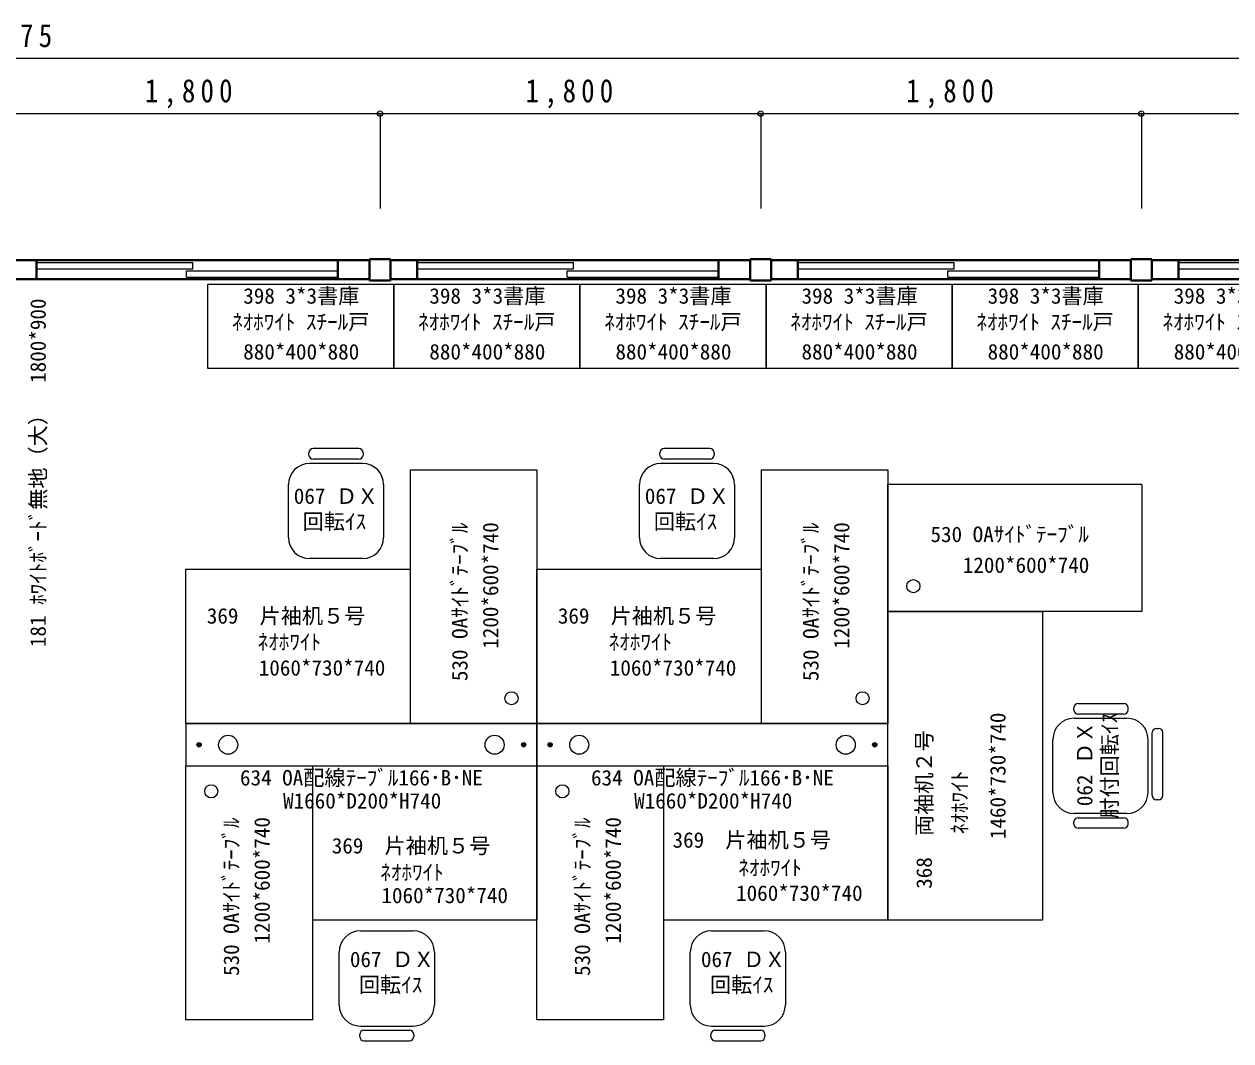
# Model space of a CAD drawing. Units: millimetres at full size, sheet at 1:50. Extents: x -10220 to 10872, y -9583 to 9014.
# Drawn here: x 586 to 6292, y 4207 to 9014 of the extents above; entities that cross this region are included whole.
import ezdxf
from ezdxf.enums import TextEntityAlignment as Align

# ---------------------------------------------------------------- set-up
doc = ezdxf.new("R2010")
doc.units = ezdxf.units.MM
doc.header["$LTSCALE"] = 50
doc.header["$PDMODE"] = 32
doc.header["$PDSIZE"] = 25
for name, color, linetype, lineweight in [('0-0', 2, 'Continuous', 40), ('0-2', 7, 'Continuous', 25), ('0-F', 4, 'Continuous', 18)]:
    doc.layers.add(name, color=color, linetype=linetype, lineweight=lineweight)
doc.styles.add('ＭＳ ゴシック', font='')
doc.styles.get('ＭＳ ゴシック').set_extended_font_data('MS Gothic')

msp = doc.modelspace()

# ---------------------------------------------------------------- linework, layer by layer
at = {"layer": '0-0'}
for p, q in [((518.96, 7897.89), (2218.96, 7897.89)), ((643.96, 7897.89), (643.96, 7807.89)), ((2068.96, 7897.89), (2068.96, 7807.89)), ((2218.96, 7897.89), (2218.96, 7902.89)), ((2218.96, 7902.89), (2318.96, 7902.89)), ((2318.96, 7897.89), (2318.96, 7902.89)), ((2318.96, 7897.89), (4018.96, 7897.89)), ((2443.96, 7897.89), (2443.96, 7807.89)), ((3868.96, 7897.89), (3868.96, 7807.89)), ((4018.96, 7897.89), (4018.96, 7902.89)), ((4018.96, 7902.89), (4118.96, 7902.89)), ((4118.96, 7897.89), (4118.96, 7902.89)), ((4118.96, 7897.89), (5818.96, 7897.89)), ((4243.96, 7897.89), (4243.96, 7807.89)), ((5668.96, 7897.89), (5668.96, 7807.89)), ((5818.96, 7897.89), (5818.96, 7902.89)), ((5818.96, 7902.89), (5918.96, 7902.89)), ((5918.96, 7897.89), (5918.96, 7902.89)), ((5918.96, 7897.89), (7618.96, 7897.89)), ((6043.96, 7897.89), (6043.96, 7807.89)), ((518.96, 7807.89), (2218.96, 7807.89)), ((2318.96, 7802.89), (2218.96, 7802.89)), ((2318.96, 7807.89), (4018.96, 7807.89)), ((4118.96, 7802.89), (4018.96, 7802.89)), ((4118.96, 7807.89), (5818.96, 7807.89)), ((5918.96, 7802.89), (5818.96, 7802.89)), ((5918.96, 7807.89), (7618.96, 7807.89))]:
    msp.add_line(p, q, dxfattribs=at)
at = {"layer": '0-0', "color": 7, "lineweight": 25}
for p, q in [((643.96, 7887.89), (1383.96, 7887.89)), ((2443.96, 7887.89), (3183.96, 7887.89)), ((4243.96, 7887.89), (4983.96, 7887.89)), ((6043.96, 7887.89), (6333.96, 7887.89)), ((1353.96, 7817.89), (2068.96, 7817.89)), ((3153.96, 7817.89), (3868.96, 7817.89)), ((4953.96, 7817.89), (5668.96, 7817.89))]:
    msp.add_line(p, q, dxfattribs=at)
for points in [[(643.96, 7857.89), (1383.96, 7857.89), (1383.96, 7887.89)], [(2443.96, 7857.89), (3183.96, 7857.89), (3183.96, 7887.89)], [(4243.96, 7857.89), (4983.96, 7857.89), (4983.96, 7887.89)], [(6043.96, 7857.89), (6333.96, 7857.89), (6333.96, 7887.89)], [(1353.96, 7817.89), (1353.96, 7847.89), (2068.96, 7847.89)], [(3153.96, 7817.89), (3153.96, 7847.89), (3868.96, 7847.89)], [(4953.96, 7817.89), (4953.96, 7847.89), (5668.96, 7847.89)]]:
    msp.add_lwpolyline(points, dxfattribs=at)
at = {"layer": '0-0'}
for points in [[(2218.96, 7897.89), (2218.96, 7807.89), (2218.96, 7802.89)], [(2318.96, 7897.89), (2318.96, 7807.89), (2318.96, 7802.89)], [(4018.96, 7897.89), (4018.96, 7807.89), (4018.96, 7802.89)], [(4118.96, 7897.89), (4118.96, 7807.89), (4118.96, 7802.89)], [(5818.96, 7897.89), (5818.96, 7807.89), (5818.96, 7802.89)], [(5918.96, 7897.89), (5918.96, 7807.89), (5918.96, 7802.89)]]:
    msp.add_lwpolyline(points, dxfattribs=at)
at = {"layer": '0-2'}
for p, q in [((1932.52, 6977.02), (1932.52, 6987.02)), ((2168.64, 7007.02), (1952.52, 7007.02)), ((2188.65, 6987.02), (2188.65, 6977.02)), ((3592.52, 6977.02), (3592.52, 6987.02)), ((3828.64, 7007.02), (3612.52, 7007.02)), ((3848.64, 6987.02), (3848.64, 6977.02)), ((2185.64, 6937.02), (1935.64, 6937.02)), ((2168.64, 6957.02), (1952.52, 6957.02)), ((2410.64, 6907.03), (2410.64, 5707.02)), ((3845.64, 6937.02), (3595.64, 6937.02)), ((3828.64, 6957.02), (3612.52, 6957.02)), ((4070.64, 6907.03), (4070.64, 5707.02)), ((1835.64, 6587.02), (1835.64, 6837.02)), ((2285.64, 6837.02), (2285.64, 6587.02)), ((3495.64, 6587.02), (3495.64, 6837.02)), ((3945.64, 6837.02), (3945.64, 6587.02)), ((5870.64, 6837.02), (4670.64, 6837.02)), ((4670.64, 6237.03), (4670.64, 6837.02)), ((2185.64, 6487.02), (1935.64, 6487.02)), ((3845.64, 6487.02), (3595.64, 6487.02)), ((5549.87, 5772.03), (5549.87, 5782.03)), ((5569.87, 5802.03), (5786.32, 5802.03)), ((5806.32, 5772.03), (5806.32, 5782.03)), ((1350.64, 5707.02), (1950.64, 5707.02)), ((1950.64, 5707.02), (3010.64, 5707.02)), ((3010.64, 5707.02), (2410.64, 5707.02)), ((3010.64, 5707.02), (3610.64, 5707.02)), ((3610.64, 5707.02), (4670.64, 5707.02)), ((4670.64, 5707.02), (4070.64, 5707.02)), ((5550.64, 5732.02), (5800.64, 5732.02)), ((5786.32, 5752.03), (5569.87, 5752.03)), ((5920.64, 5366.85), (5920.64, 5664.62)), ((5940.64, 5684.62), (5950.64, 5684.62)), ((5970.64, 5366.85), (5970.64, 5664.62)), ((5450.64, 5382.02), (5450.64, 5632.02)), ((5900.64, 5382.02), (5900.64, 5632.02)), ((1950.64, 4777.03), (1950.64, 5507.02)), ((1950.64, 4307.02), (1950.64, 5507.02)), ((3610.64, 4777.03), (3610.64, 5507.02)), ((3610.64, 4307.02), (3610.64, 5507.02)), ((5950.64, 5346.85), (5940.64, 5346.85)), ((5800.64, 5282.03), (5550.64, 5282.03)), ((5569.87, 5262.03), (5786.32, 5262.03)), ((5549.87, 5232.02), (5549.87, 5242.02)), ((5786.32, 5212.02), (5569.87, 5212.02)), ((5806.32, 5232.02), (5806.32, 5242.02)), ((2175.64, 4727.03), (2425.64, 4727.03)), ((3835.64, 4727.03), (4085.64, 4727.03)), ((2075.64, 4377.03), (2075.64, 4627.02)), ((2525.64, 4627.02), (2525.64, 4377.03)), ((3735.64, 4377.03), (3735.64, 4627.02)), ((4185.64, 4627.02), (4185.64, 4377.03)), ((2172.64, 4227.03), (2172.64, 4237.02)), ((2175.64, 4277.02), (2425.64, 4277.02)), ((2192.64, 4257.03), (2408.77, 4257.03)), ((2428.77, 4237.02), (2428.77, 4227.03)), ((3832.64, 4227.03), (3832.64, 4237.02)), ((3835.64, 4277.02), (4085.64, 4277.02)), ((3852.64, 4257.03), (4068.77, 4257.03)), ((4088.77, 4237.02), (4088.77, 4227.03)), ((2192.64, 4207.03), (2408.77, 4207.03)), ((3852.64, 4207.03), (4068.77, 4207.03))]:
    msp.add_line(p, q, dxfattribs=at)
at = {"layer": '0-2', "color": 4, "lineweight": 18}
for p, q in [((1407.24, 5608.13), (1411.74, 5608.13)), ((1407.38, 5605.35), (1411.74, 5605.35)), ((1411.74, 5608.13), (1411.74, 5612.86)), ((1411.74, 5601.19), (1411.74, 5605.35)), ((1414.52, 5608.13), (1414.52, 5612.86)), ((1414.52, 5608.13), (1419.04, 5608.13)), ((1414.52, 5605.35), (1418.9, 5605.35)), ((1414.52, 5601.18), (1414.52, 5605.35)), ((2942.25, 5608.13), (2946.74, 5608.13)), ((2942.38, 5605.35), (2946.74, 5605.35)), ((2946.74, 5608.13), (2946.74, 5612.86)), ((2946.74, 5601.19), (2946.74, 5605.35)), ((2949.52, 5608.13), (2949.52, 5612.86)), ((2949.52, 5608.13), (2954.04, 5608.13)), ((2949.52, 5605.35), (2953.9, 5605.35)), ((2949.52, 5601.18), (2949.52, 5605.35)), ((3067.24, 5608.13), (3071.74, 5608.13)), ((3067.38, 5605.35), (3071.74, 5605.35)), ((3071.74, 5608.13), (3071.74, 5612.86)), ((3071.74, 5601.19), (3071.74, 5605.35)), ((3074.52, 5608.13), (3074.52, 5612.86)), ((3074.52, 5608.13), (3079.04, 5608.13)), ((3074.52, 5605.35), (3078.9, 5605.35)), ((3074.52, 5601.18), (3074.52, 5605.35)), ((4602.24, 5608.13), (4606.74, 5608.13)), ((4602.38, 5605.35), (4606.74, 5605.35)), ((4606.74, 5608.13), (4606.74, 5612.86)), ((4606.74, 5601.19), (4606.74, 5605.35)), ((4609.52, 5608.13), (4609.52, 5612.86)), ((4609.52, 5608.13), (4614.04, 5608.13)), ((4609.52, 5605.35), (4613.9, 5605.35)), ((4609.52, 5601.18), (4609.52, 5605.35))]:
    msp.add_line(p, q, dxfattribs=at)
at = {"layer": '0-2'}
for points in [[(1453.96, 7385.55), (1453.96, 7785.55), (2333.96, 7785.55), (2333.96, 7385.55)], [(2333.96, 7385.55), (2333.96, 7785.55), (3213.96, 7785.55), (3213.96, 7385.55)], [(3213.96, 7385.55), (3213.96, 7785.55), (4093.96, 7785.55), (4093.96, 7385.55)], [(4093.96, 7385.55), (4093.96, 7785.55), (4973.96, 7785.55), (4973.96, 7385.55)], [(4973.96, 7385.55), (4973.96, 7785.55), (5853.96, 7785.55), (5853.96, 7385.55)], [(5853.96, 7385.55), (5853.96, 7785.55), (6733.96, 7785.55), (6733.96, 7385.55)], [(2410.64, 6437.02), (2410.64, 5707.02), (1350.64, 5707.02), (1350.64, 6437.02)], [(4070.64, 6437.02), (4070.64, 5707.02), (3010.64, 5707.02), (3010.64, 6437.02)], [(5400.64, 4777.03), (4670.64, 4777.03), (4670.64, 6237.03), (5400.64, 6237.03)], [(1350.64, 5707.02), (1350.64, 5507.02), (3010.64, 5507.02), (3010.64, 5707.02)], [(3010.64, 5707.02), (3010.64, 5507.02), (4670.64, 5507.02), (4670.64, 5707.02)]]:
    msp.add_lwpolyline(points, close=True, dxfattribs=at)
for points in [[(2410.64, 6907.03), (3010.64, 6907.03), (3010.64, 5707.02)], [(4070.64, 6907.03), (4670.64, 6907.03), (4670.64, 5707.02)], [(5870.64, 6837.02), (5870.64, 6237.03), (4670.64, 6237.03)], [(1950.64, 4307.02), (1350.64, 4307.02), (1350.64, 5507.02)], [(3010.64, 5507.02), (3010.64, 4777.03), (1950.64, 4777.03)], [(3610.64, 4307.02), (3010.64, 4307.02), (3010.64, 5507.02)], [(4670.64, 5507.02), (4670.64, 4777.03), (3610.64, 4777.03)]]:
    msp.add_lwpolyline(points, dxfattribs=at)
for centre, radius in [((4790.64, 6357.03), 31), ((2890.64, 5827.03), 31), ((4550.64, 5827.03), 31), ((1550.64, 5607.02), 45), ((2810.64, 5607.02), 45), ((3210.64, 5607.02), 45), ((4470.64, 5607.02), 45), ((1470.64, 5387.02), 31), ((3130.64, 5387.02), 31)]:
    msp.add_circle(centre, radius, dxfattribs=at)
at = {"layer": '0-2', "color": 4, "lineweight": 18}
for centre, radius in [((1413.14, 5607.02), 10), ((1413.14, 5607.02), 6), ((2948.14, 5607.02), 10), ((2948.14, 5607.02), 6), ((3073.14, 5607.02), 10), ((3073.14, 5607.02), 6), ((4608.14, 5607.02), 10), ((4608.14, 5607.02), 6)]:
    msp.add_circle(centre, radius, dxfattribs=at)
at = {"layer": '0-2'}
for centre, radius, start, end in [((1952.52, 6987.02), 20, 90, 180), ((1952.52, 6977.02), 20, 180, 270), ((2168.64, 6987.02), 20, 0, 90), ((2168.64, 6977.02), 20, 270, 0), ((3612.52, 6987.02), 20, 90, 180), ((3612.52, 6977.02), 20, 180, 270), ((3828.64, 6987.02), 20, 0, 90), ((3828.64, 6977.02), 20, 270, 0), ((1935.64, 6837.02), 100, 90, 180), ((2185.64, 6837.02), 100, 0, 90), ((3595.64, 6837.02), 100, 90, 180), ((3845.64, 6837.02), 100, 0, 90), ((1935.64, 6587.02), 100, 180, 270), ((2185.64, 6587.02), 100, 270, 0), ((3595.64, 6587.02), 100, 180, 270), ((3845.64, 6587.02), 100, 270, 0), ((5569.87, 5782.03), 20, 90, 180), ((5569.87, 5772.03), 20, 180, 270), ((5786.32, 5782.03), 20, 0, 90), ((5786.32, 5772.03), 20, 270, 0), ((5550.64, 5632.02), 100, 90, 180), ((5800.64, 5632.02), 100, 0, 90), ((5940.64, 5664.62), 20, 90, 180), ((5950.64, 5664.62), 20, 0, 90), ((5950.64, 5664.62), 20, 0, 90), ((5550.64, 5382.02), 100, 180, 270), ((5800.64, 5382.02), 100, 270, 0), ((5940.64, 5366.85), 20, 180, 270), ((5950.64, 5366.85), 20, 270, 0), ((5569.87, 5242.02), 20, 90, 180), ((5786.32, 5242.02), 20, 0, 90), ((5569.87, 5232.02), 20, 180, 270), ((5786.32, 5232.02), 20, 270, 0), ((2175.64, 4627.02), 100, 90, 180), ((2425.64, 4627.02), 100, 0, 90), ((3835.64, 4627.02), 100, 90, 180), ((4085.64, 4627.02), 100, 0, 90), ((2175.64, 4377.03), 100, 180, 270), ((2425.64, 4377.03), 100, 270, 0), ((3835.64, 4377.03), 100, 180, 270), ((4085.64, 4377.03), 100, 270, 0), ((2192.64, 4237.02), 20, 90, 180), ((2192.64, 4227.03), 20, 180, 270), ((2408.77, 4237.02), 20, 0, 90), ((2408.77, 4227.03), 20, 270, 0), ((3852.64, 4237.02), 20, 90, 180), ((3852.64, 4227.03), 20, 180, 270), ((4068.77, 4237.02), 20, 0, 90), ((4068.77, 4227.03), 20, 270, 0)]:
    msp.add_arc(centre, radius, start, end, dxfattribs=at)
at = {"layer": '0-F'}
for p, q in [((9506.46, 8852.13), (-8568.54, 8852.13)), ((468.96, 8591.13), (2268.96, 8591.13)), ((2268.96, 8591.13), (2268.96, 8143.12)), ((2268.96, 8591.13), (4068.96, 8591.13)), ((4068.96, 8591.13), (4068.96, 8143.12)), ((4068.96, 8591.13), (5868.96, 8591.13)), ((5868.96, 8591.13), (5868.96, 8143.12)), ((5868.96, 8591.13), (7668.96, 8591.13))]:
    msp.add_line(p, q, dxfattribs=at)
for p in [(2268.96, 8591.13), (4068.96, 8591.13), (5868.96, 8591.13)]:
    msp.add_point(p, dxfattribs=at)

# ---------------------------------------------------------------- texts
at = {"layer": '0-2', "color": 4, "style": 'ＭＳ ゴシック'}
for s, p in [('398 3*3書庫', (1621.87, 7670.5)), ('398 3*3書庫', (2501.87, 7670.5)), ('398 3*3書庫', (3381.87, 7670.5)), ('398 3*3書庫', (4261.87, 7670.5)), ('398 3*3書庫', (5141.87, 7670.5)), ('398 3*3書庫', (6021.87, 7670.5)), ('ﾈｵﾎﾜｲﾄ ｽﾁｰﾙ戸', (1568.69, 7547.86)), ('ﾈｵﾎﾜｲﾄ ｽﾁｰﾙ戸', (2448.69, 7547.86)), ('ﾈｵﾎﾜｲﾄ ｽﾁｰﾙ戸', (3328.69, 7547.86)), ('ﾈｵﾎﾜｲﾄ ｽﾁｰﾙ戸', (4208.69, 7547.86)), ('ﾈｵﾎﾜｲﾄ ｽﾁｰﾙ戸', (5088.69, 7547.86)), ('ﾈｵﾎﾜｲﾄ ｽﾁｰﾙ戸', (5968.69, 7547.86)), ('880*400*880', (1621.87, 7406.63)), ('880*400*880', (2501.87, 7406.63)), ('880*400*880', (3381.87, 7406.63)), ('880*400*880', (4261.87, 7406.63)), ('880*400*880', (5141.87, 7406.63)), ('880*400*880', (6021.87, 7406.63)), ('067 ＤＸ', (1860.87, 6724.06)), ('067 ＤＸ', (3520.87, 6724.06)), ('回転ｲｽ', (1903.15, 6604.02)), ('回転ｲｽ', (3563.15, 6604.02)), ('530 OAｻｲﾄﾞﾃｰﾌﾞﾙ', (4871.61, 6543.35)), ('1200*600*740', (5024.46, 6397.78)), ('369\u3000片袖机５号', (1449.49, 6157.74)), ('369\u3000片袖机５号', (3109.49, 6157.74)), ('ﾈｵﾎﾜｲﾄ', (1689.91, 6034.86)), ('ﾈｵﾎﾜｲﾄ', (3349.91, 6034.86)), ('1060*730*740', (1695.25, 5911.98)), ('1060*730*740', (3355.25, 5911.98)), ('634 OA配線ﾃｰﾌﾞﾙ166･B･NE', (1606.45, 5392.47)), ('634 OA配線ﾃｰﾌﾞﾙ166･B･NE', (3266.45, 5392.47)), ('W1660*D200*H740', (1810.25, 5283.29)), ('W1660*D200*H740', (3470.25, 5283.29)), ('369\u3000片袖机５号', (3651.9, 5098.28)), ('369\u3000片袖机５号', (2040.48, 5070.96)), ('ﾈｵﾎﾜｲﾄ', (2269.91, 4945.33)), ('ﾈｵﾎﾜｲﾄ', (3963.25, 4967.18)), ('1060*730*740', (2275.37, 4836.08)), ('1060*730*740', (3952.33, 4847)), ('067 ＤＸ', (2126.24, 4533.76)), ('067 ＤＸ', (3786.24, 4533.76)), ('回転ｲｽ', (2168.53, 4413.72)), ('回転ｲｽ', (3828.53, 4413.72))]:
    msp.add_text(s, height=73.31, dxfattribs=at).set_placement(p, align=Align.BOTTOM_LEFT)
for s, p in [('181 ﾎﾜｲﾄﾎﾞｰﾄﾞ無地（大）\u30001800*900', (710.09, 6068.68)), ('530 OAｻｲﾄﾞﾃｰﾌﾞﾙ', (2704.31, 5907.99)), ('1200*600*740', (2849.88, 6060.84)), ('530 OAｻｲﾄﾞﾃｰﾌﾞﾙ', (4364.31, 5907.99)), ('1200*600*740', (4509.88, 6060.84)), ('1460*730*740', (5248.7, 5160.82)), ('肘付回転ｲｽ', (5776.93, 5257.85)), ('368\u3000両袖机２号', (4900.06, 4925.97)), ('062 ＤＸ', (5659.38, 5316.62)), ('ﾈｵﾎﾜｲﾄ', (5067.66, 5184.22)), ('530 OAｻｲﾄﾞﾃｰﾌﾞﾙ', (1623.87, 4513.81)), ('1200*600*740', (1769.44, 4666.66)), ('530 OAｻｲﾄﾞﾃｰﾌﾞﾙ', (3283.87, 4513.81)), ('1200*600*740', (3429.44, 4666.66))]:
    msp.add_text(s, height=73.31, rotation=90, dxfattribs=at).set_placement(p, align=Align.BOTTOM_LEFT)
at = {"layer": '0-F', "color": 7, "char_height": 110, "attachment_point": 7, "style": 'ＭＳ ゴシック'}
for s, insert in [('\\T1.39;\\W0.85;18,075', (212.71, 8877.13)), ('\\T1.38;\\W0.85;1,800', (1156.46, 8616.13)), ('\\T1.38;\\W0.85;1,800', (2956.46, 8616.13)), ('\\T1.38;\\W0.85;1,800', (4756.46, 8616.13))]:
    msp.add_mtext(s, dxfattribs=dict(at, insert=insert))

doc.saveas('drawing.dxf')
